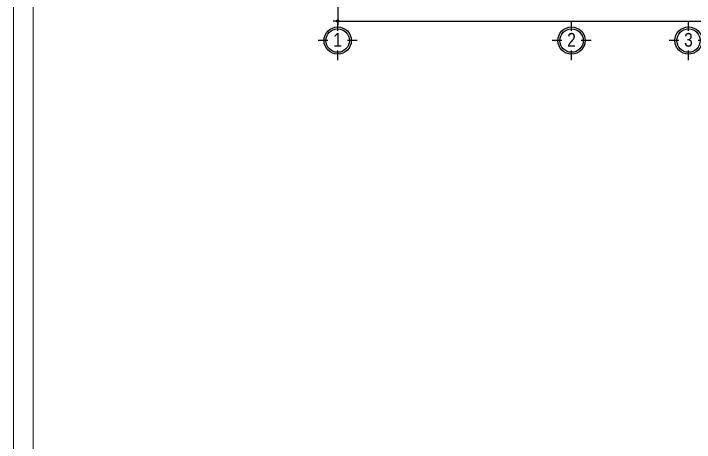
# Model space of a CAD drawing. Extents: x -1107188 to -523840, y 39692 to 514392.
# Drawn here: x -1107188 to -1089725, y 425042 to 436040 of the extents above; entities that cross this region are included whole.
import ezdxf
from ezdxf.enums import TextEntityAlignment as Align

# ---------------------------------------------------------------- set-up
doc = ezdxf.new("R2010")
doc.units = 0
doc.layers.get('0').update_dxf_attribs({"color": 255, "linetype": 'CONTINUOUS'})
doc.layers.get('DEFPOINTS').update_dxf_attribs({"linetype": 'CONTINUOUS'})
doc.layers.add('00-KICH THUOC', color=6, linetype='CONTINUOUS', lineweight=9)
doc.layers.add('DIM', color=1, linetype='CONTINUOUS')
doc.layers.add('TAGS', color=60, linetype='CONTINUOUS')
doc.styles.add('HEL-CONDENSE', font='')
doc.styles.add('SO BV', font='', dxfattribs={"height": 200})
doc.styles.add('TEN BV', font='', dxfattribs={"height": 350})
doc.styles.add('VNI-HELVE-CONDENSEN', font='')
doc.styles.get('HEL-CONDENSE').set_extended_font_data('VNI-Helve-Condense')
doc.styles.get('SO BV').set_extended_font_data('VNI-Helve-Condense')
doc.styles.get('TEN BV').set_extended_font_data('VNI-Helve-Condense', bold=True)
doc.styles.get('VNI-HELVE-CONDENSEN').set_extended_font_data('VNI-Helve-Condense')
doc.dimstyles.new('D100', dxfattribs={"dimtxt": 225, "dimasz": 1.2, "dimexe": 100, "dimexo": 0, "dimgap": 50, "dimtad": 1, "dimdec": 0, "dimzin": 13, "dimdsep": 46, "dimtxsty": 'HEL-CONDENSE', "dimblk": 'D50', "dimcen": 0, "dimclrd": 1, "dimclre": 1, "dimclrt": 7, "dimadec": 0, "dimazin": 0, "dimtfac": 1, "dimtdec": 0, "dimtmove": 0, "dimatfit": 3, "dimldrblk": 'D50', "dimfxl": 1, "dimtolj": 1, "dimtzin": 13, "dimarcsym": 0})

# ---------------------------------------------------------------- blocks, each defined once
blk = doc.blocks.new('D50')
at = {"layer": 'DIM'}
blk.add_hatch(color=256, dxfattribs=at).paths.add_polyline_path([(25, 0, 1), (-25, 0, 1)])
blk.add_line((25, 0), (100, 0), dxfattribs=at)
blk.add_circle((0, 0), 25, dxfattribs=at)
blk = doc.blocks.new('*D625')
at = {"layer": 'DEFPOINTS', "color": 0, "transparency": 16777216}
for p in [(-1098875, 437005), (-1065875, 437005), (-1065875, 435848)]:
    blk.add_point(p, dxfattribs=at)
at = {"layer": 'DIM', "color": 1, "lineweight": -2, "transparency": 16777216}
for p, q in [((-1098875, 437005), (-1098875, 435748)), ((-1065875, 437005), (-1065875, 435748)), ((-1098873, 435848), (-1065876, 435848))]:
    blk.add_line(p, q, dxfattribs=at)
at = {"layer": 'DIM', "color": 1, "lineweight": -2, "transparency": 16777216, "xscale": 1.199999999999999, "yscale": 1.199999999999999, "zscale": 1.199999999999999, "rotation": 180}
blk.add_blockref('D50', (-1098875, 435848), dxfattribs=at)
at = {"layer": 'DIM', "color": 1, "lineweight": -2, "transparency": 16777216, "xscale": 1.199999999999999, "yscale": 1.199999999999999, "zscale": 1.199999999999999}
blk.add_blockref('D50', (-1065875, 435848), dxfattribs=at)
at = {"layer": 'DIM', "color": 7, "transparency": 16777216, "insert": (-1082375, 436013), "char_height": 225, "attachment_point": 5, "style": 'HEL-CONDENSE'}
blk.add_mtext('\\A1;33000', dxfattribs=at)
blk = doc.blocks.new('A$C206177D3')
at = {"layer": 'TAGS', "ltscale": 1000}
for p, q in [((-37, 240), (-37, 490)), ((-287, -10), (-537, -10)), ((463, -10), (213, -10)), ((-37, -510), (-37, -260))]:
    blk.add_line(p, q, dxfattribs=at)
blk.add_circle((-37, -10), 350, dxfattribs=at)
at = {"layer": 'TAGS', "color": 254, "ltscale": 1000}
blk.add_circle((-37, -10), 300, dxfattribs=at)
at = {"layer": 'TAGS', "ltscale": 1000, "style": 'VNI-HELVE-CONDENSEN'}
blk.add_attdef('A', text='', height=350, dxfattribs=at).set_placement((-38, -166), align=Align.CENTER)
blk = doc.blocks.new('KHUNGTEN')
at = {"color": 3, "linetype": 'Continuous'}
for points in [[(-593653, 217892), (-593653, 277292), (-509653, 277292), (-509653, 217892), (-593653, 217892)], [(-593153, 218392), (-593153, 276792), (-510153, 276792), (-510153, 218392)]]:
    blk.add_lwpolyline(points, close=True, dxfattribs=at)
at = {"style": 'TEN BV'}
for tag, p in [('TEB_BV', (-518299, 222628)), ('LOAI_BV', (-511918, 220684)), ('TL', (-512164, 219751))]:
    blk.add_attdef(tag, p, '', height=350, dxfattribs=at)
at = {"style": 'SO BV'}
for tag, p in [('SOBV', (-510673, 221020)), ('TONGSOBV', (-510673, 220591))]:
    blk.add_attdef(tag, text='', height=200, dxfattribs=at).set_placement(p, align=Align.CENTER)

msp = doc.modelspace()

# ---------------------------------------------------------------- block references
at = {"layer": '00-KICH THUOC'}
msp.add_blockref('KHUNGTEN', (-513535.14, 177700), dxfattribs=at)
at = {"layer": 'TAGS', "ltscale": 1000}
ref = msp.add_blockref('A$C206177D3', (-1098837.952, 435358.022), dxfattribs=at)
ref.add_attrib('A', '1', dxfattribs={"color": 7, "ltscale": 1000, "height": 350, "style": 'VNI-HELVE-CONDENSEN'}).set_placement((-1098876.256, 435192.384), align=Align.CENTER)
ref = msp.add_blockref('A$C206177D3', (-1092837.952, 435358.022), dxfattribs=at)
ref.add_attrib('A', '2', dxfattribs={"color": 7, "ltscale": 1000, "height": 350, "style": 'VNI-HELVE-CONDENSEN'}).set_placement((-1092876.256, 435192.384), align=Align.CENTER)
ref = msp.add_blockref('A$C206177D3', (-1089837.952, 435358.022), dxfattribs=at)
ref.add_attrib('A', '3', dxfattribs={"color": 7, "ltscale": 1000, "height": 350, "style": 'VNI-HELVE-CONDENSEN'}).set_placement((-1089876.256, 435192.384), align=Align.CENTER)

# ---------------------------------------------------------------- dimensions: what is measured, and where the dimension line sits
at = {"layer": 'DIM'}
dim = msp.add_aligned_dim(p1=(-1098874.574, 437004.977), p2=(-1065874.574, 437004.977), distance=-1156.809, dimstyle='D100', dxfattribs=at)
dim.commit()
dim.dimension.update_dxf_attribs({"geometry": '*D625', "text_midpoint": (-1082374.574, 436013.068)})

doc.saveas('drawing.dxf')
